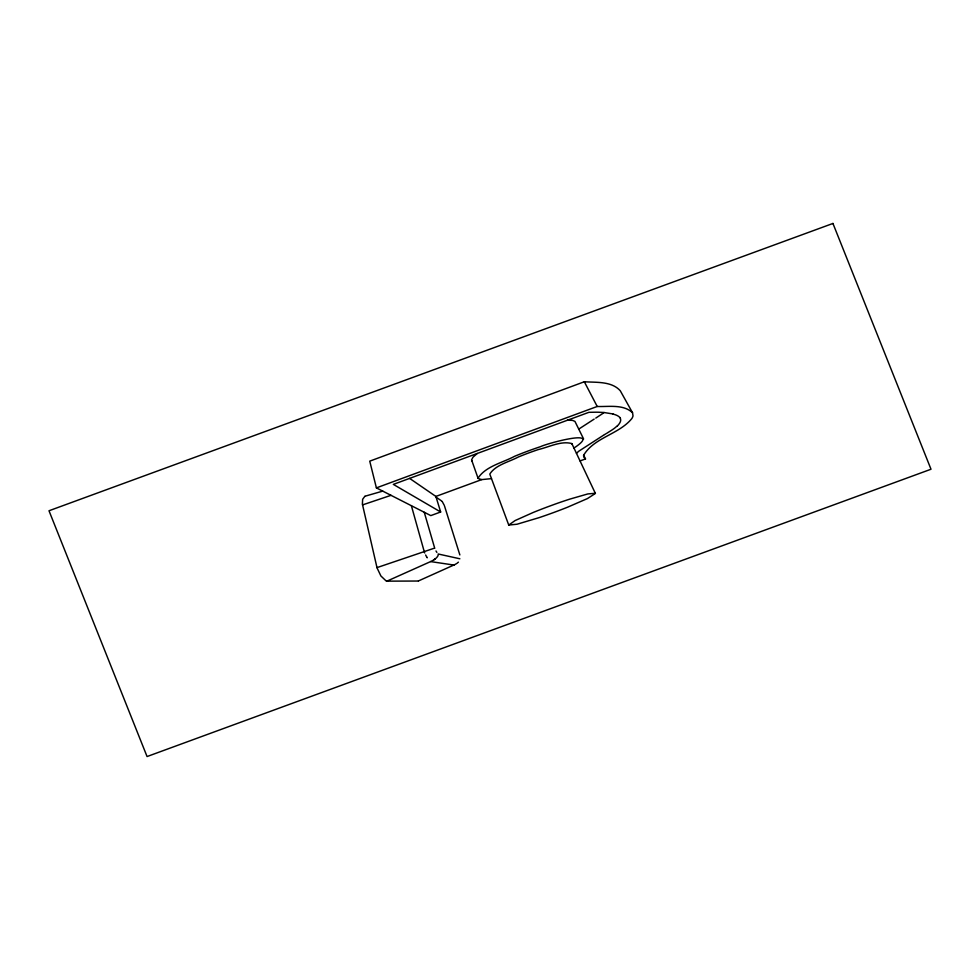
<?xml version="1.0" encoding="UTF-8"?>
<svg xmlns="http://www.w3.org/2000/svg" width="980" height="980" viewBox="0 0 980 980"><rect width="100%" height="100%" fill="white"/><g stroke="black" fill="none" stroke-linecap="round" stroke-linejoin="round"><path stroke-width="1.47" d="M576.485 453.373L576.902 452.944A33.712 13.818 -19.8 0 1 578.862 451.155L603.717 435.096M617.449 425.749L614.534 428.199A40.78 16.721 -19.8 0 1 611.251 430.465L606.669 433.332M458.407 562.153L457.011 563.279M435.291 558.821L433.993 559.752M477.236 453.471L472.948 457.231L471.588 459.914L478.032 478.191C485.431 466.358 502.618 462.732 514.647 456.276A156.69 64.227 -19.8 0 1 540.519 446.66C546.754 443.462 604.685 427.672 573.962 448.044M613.063 413.977L604.06 412.531L603.031 413.291A52.344 21.462 -19.8 0 1 602.21 413.866L595.779 418.093M578.947 428.983L594.162 419.109M456.447 563.659L455.896 563.99A9.237 3.785 -19.8 0 1 454.879 564.554L454.365 564.811M606.02 433.724L604.378 434.704M454.132 564.909L418.448 580.944M364.879 496.272L362.649 499.273L362.392 504.161L377.055 567.91L380.889 575.958L386.157 580.993A3.675 1.507 -19.8 0 0 386.929 581.152L418.056 581.03M386.941 581.14L430.612 561.589L453.765 565.031M580.062 460.931L585.464 458.946L583.663 455.198C594.186 437.472 618.87 434.422 631.794 418.619A21.817 8.943 -19.8 0 0 633.007 415.851L632.541 412.764L620.267 390.751C611.508 381.012 596.244 382.616 584.325 381.759L369.742 461.151L376.394 487.881L430.796 515.602L440.657 511.989L435.88 496.431L409.615 478.387M376.394 487.881L597.212 406.48C608.727 406.908 623.476 404.03 632.541 412.764M435.88 496.431L481.731 479.6L491.495 478.632M376.982 567.616L433.577 548.445M362.539 504.908L391.008 495.329M365.16 496.174L382.739 491.115M567.506 420.212L572.443 420.359L574.942 421.4L583.615 438.966M481.67 479.6L478.216 478.534A6.823 2.793 -19.8 0 1 478.118 478.387M604.06 412.531L598.829 412.237A104.235 42.728 -19.8 0 0 595.926 412.2L588.894 412.323L393.335 484.39L440.657 511.989M459.865 558.784L438.158 553.982A11.527 4.729 -19.8 0 1 437.374 556.726L436.615 557.632A11.846 4.851 -19.8 0 1 430.637 561.565M436.174 497.24L441.907 501.16M442.299 501.662L444.197 505.202M508.743 525.047L517.036 524.226L538.939 517.697A223.464 91.606 -19.8 0 0 567.628 507.175L587.412 498.587L595.399 493.455L571.855 443.585C561.111 440.559 549.008 447.101 538.363 449.551A122.243 50.115 -19.8 0 0 518.322 457.011C508.951 462.021 495.549 464.863 489.792 474.063L508.743 525.047L515.088 520.564L533.157 512.491A210.296 86.203 -19.8 0 1 547.612 506.856L555.55 503.953A204.771 83.937 -19.8 0 1 569.662 499.163L587.829 493.932L595.362 493.271M436.86 552.402L436.002 550.968M427.207 557.804L426.851 557.216M426.716 557.008L425.639 554.999M584.325 381.759L597.212 406.48M424.72 552.965L424.413 552.169M424.254 551.679L411.38 505.705M444.504 505.974L459.853 554.925M424.254 512.271L434.752 548.359M585.526 458.91A22.344 9.163 -19.8 0 1 583.578 455.222M471.895 460.857A8.857 3.638 -19.8 0 1 471.686 460.465M612.917 414.087A36.897 15.129 -19.8 0 1 620.413 418.105M620.242 418.276A20.335 8.33 -19.8 0 1 617.51 425.749M571.855 443.585A5.513 2.254 -19.8 0 1 571.928 444.112M832.939 223.452L49 510.764L147.061 756.548L931 469.236L832.939 223.452"/></g></svg>
